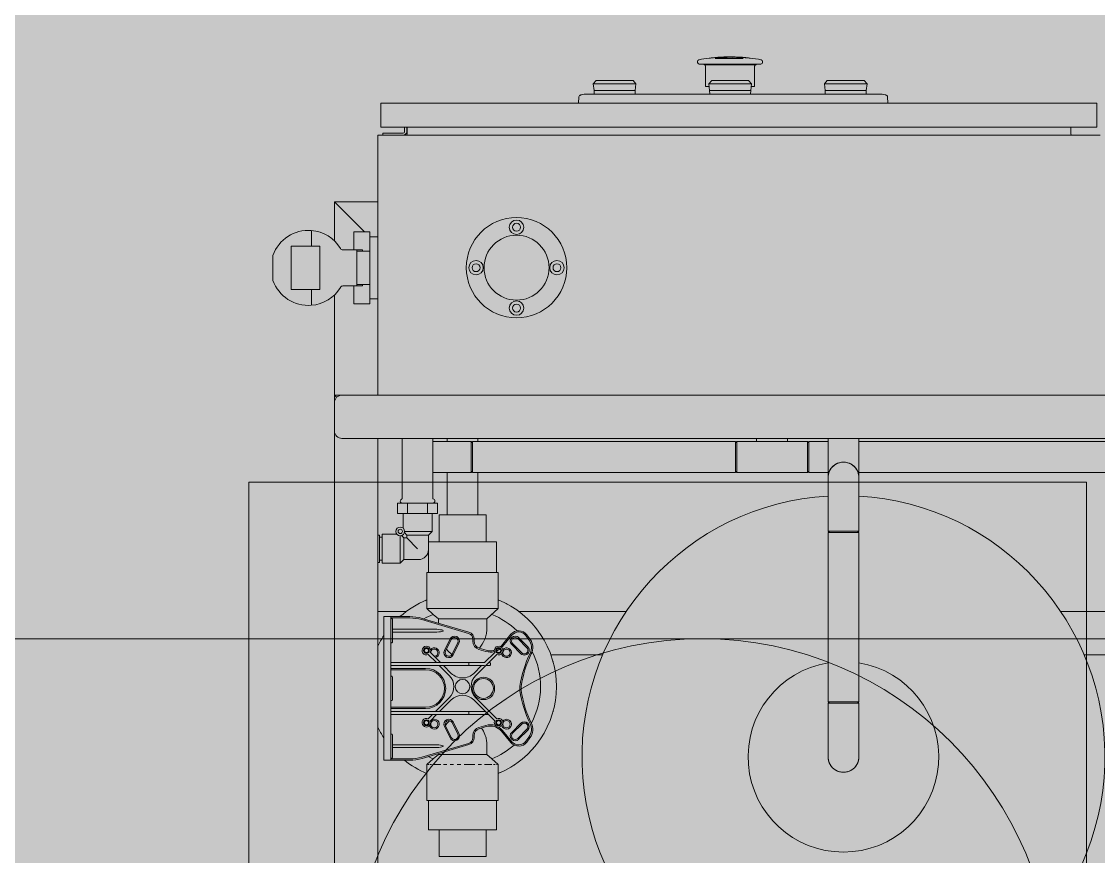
# Model space of a CAD drawing. Header units: centimetres. Extents: x 405564 to 502064, y 46284 to 60634.
# Drawn here: x 484761.8 to 484836.3, y 56664.2 to 56722 of the extents above; entities that cross this region are included whole.
import ezdxf

# ---------------------------------------------------------------- set-up
doc = ezdxf.new("R2010")
doc.units = ezdxf.units.CM
doc.layers.get('0').update_dxf_attribs({"color": 8, "lineweight": 9})
doc.layers.add('0-KRCN-MİMARİ-220526', color=8, linetype='Continuous', lineweight=9)
doc.layers.add('Visible (ISO)', color=8, linetype='Continuous', lineweight=18)
doc.layers.add('AS_NOT_MIMARI', color=8, linetype='Continuous')

# ---------------------------------------------------------------- blocks, each defined once
blk = doc.blocks.new('A$Cdfb98813')
h = blk.add_hatch()
h.set_pattern_fill('ANGLE', color=256, scale=0.3)
h.set_pattern_definition([(0, (182.2423, -979.0145), (0, 2.0955), [1.524, -0.5715]), (90, (182.2423, -979.0145), (-2.0955, 1e-16), [1.524, -0.5715])])
h.paths.add_polyline_path([(1918.018, 199.001), (1545.018, 199.001), (1545.018, 300), (1515.018, 300), (1515.018, 199.001), (238.979, 199.001), (238.979, -429.5), (238.979, -658.015), (1918.018, -658.015)])
h.paths.add_polyline_path([(268.979, -429.5), (268.979, 169.001), (1888.018, 169.001), (1888.018, -628.015), (268.979, -628.015), (268.979, -453.5)], flags=16)
h.paths.add_polyline_path([(1888.018, -429.5), (268.979, -429.5), (268.979, -459.5), (1888.018, -459.5)], flags=0)
h = blk.add_hatch()
h.set_pattern_fill('ANGLE', color=256)
h.set_pattern_definition([(0, (-483849.746, -58273.935), (0, 6.985), [5.08, -1.905]), (90, (-483849.746, -58273.935), (-6.985, 4e-16), [5.08, -1.905])])
h.paths.add_polyline_path([(425.139, -15.05), (800.139, -15.05), (800.139, -100), (900, -100), (900.139, -15.05), (1700, -15.05), (1700, -100), (1800, -100), (1800.139, -15.05), (2235.139, -15.05), (2235.139, -206), (425.139, -206.05)])
at = {"layer": 'Visible (ISO)'}
for p, q in [((959.607, -113.116), (959.607, -113.11)), ((959.607, -113.116), (959.607, -113.11)), ((959.71, -113.097), (959.71, -113.104)), ((959.71, -113.097), (959.71, -113.097)), ((960.111, -113.064), (960.111, -113.058)), ((960.111, -113.064), (960.111, -113.058)), ((960.111, -113.058), (960.111, -113.058)), ((960.214, -113.05), (960.214, -113.056)), ((960.238, -113.099), (960.238, -113.099)), ((960.48, -113.035), (960.48, -113.035)), ((960.847, -113.023), (960.847, -113.023)), ((961.113, -113.026), (961.113, -113.019)), ((961.113, -113.026), (961.113, -113.019)), ((961.216, -113.02), (961.216, -113.027)), ((961.62, -113.039), (961.62, -113.033)), ((961.62, -113.039), (961.62, -113.033)), ((961.723, -113.038), (961.723, -113.045)), ((961.85, -113.099), (961.85, -113.099)), ((961.855, -113.048), (961.855, -113.048)), ((962.345, -113.09), (962.345, -113.094)), ((962.448, -113.102), (962.448, -113.109)), ((958.808, -113.337), (958.808, -113.399)), ((958.928, -113.519), (963.188, -113.519)), ((959.263, -113.519), (959.263, -113.569)), ((962.863, -113.569), (959.263, -113.569)), ((959.363, -113.669), (959.363, -115.069)), ((962.763, -113.669), (962.763, -115.069)), ((962.863, -113.519), (962.863, -113.569)), ((963.308, -113.337), (963.308, -113.399)), ((951.789, -114.654), (951.595, -114.884)), ((951.789, -114.654), (954.349, -114.654)), ((954.349, -114.654), (954.543, -114.884)), ((959.789, -114.654), (959.595, -114.884)), ((959.789, -114.654), (962.349, -114.654)), ((962.349, -114.654), (962.543, -114.884)), ((967.789, -114.654), (967.595, -114.884)), ((967.789, -114.654), (970.349, -114.654)), ((970.349, -114.654), (970.543, -114.884)), ((951.595, -114.884), (954.543, -114.884)), ((951.646, -115.35), (951.595, -114.884)), ((951.646, -115.35), (954.492, -115.35)), ((951.651, -115.61), (951.646, -115.35)), ((954.487, -115.61), (954.492, -115.35)), ((954.492, -115.35), (954.543, -114.884)), ((959.615, -115.069), (959.363, -115.069)), ((962.543, -114.884), (959.595, -114.884)), ((959.646, -115.35), (959.595, -114.884)), ((962.492, -115.35), (959.646, -115.35)), ((959.651, -115.61), (959.646, -115.35)), ((962.487, -115.61), (962.492, -115.35)), ((962.492, -115.35), (962.543, -114.884)), ((962.763, -115.069), (962.523, -115.069)), ((967.595, -114.884), (970.543, -114.884)), ((967.646, -115.35), (967.595, -114.884)), ((967.646, -115.35), (970.492, -115.35)), ((967.651, -115.61), (967.646, -115.35)), ((970.487, -115.61), (970.492, -115.35)), ((970.492, -115.35), (970.543, -114.884)), ((936.895, -116.23), (937.495, -116.23)), ((936.895, -117.88), (936.895, -116.23)), ((985.855, -116.23), (937.495, -116.23)), ((950.598, -115.78), (950.58, -116.23)), ((971.6, -115.61), (950.96, -115.61)), ((971.962, -115.78), (971.98, -116.23)), ((985.855, -116.23), (986.455, -116.23)), ((986.455, -117.88), (986.455, -116.23)), ((936.675, -118.45), (936.675, -136.45)), ((936.675, -118.45), (986.675, -118.45)), ((937.495, -117.88), (936.895, -117.88)), ((937.025, -118.3), (938.425, -118.3)), ((937.025, -118.45), (937.025, -118.3)), ((937.495, -117.88), (985.855, -117.88)), ((938.525, -118.2), (938.525, -117.88)), ((938.675, -117.88), (938.675, -118.2)), ((938.705, -118.35), (938.705, -117.88)), ((984.645, -117.88), (984.645, -118.35)), ((986.455, -117.88), (985.855, -117.88)), ((933.675, -123.05), (933.675, -125.767)), ((934.195, -123.57), (933.675, -123.05)), ((936.675, -123.05), (933.675, -123.05)), ((933.675, -123.05), (934.195, -123.57)), ((934.195, -123.57), (935.763, -125.138)), ((935.763, -125.138), (934.195, -123.57)), ((932.074, -126.138), (932.074, -125.046)), ((935.02, -125.588), (935.02, -125.138)), ((936.12, -125.138), (935.02, -125.138)), ((936.12, -125.138), (936.12, -125.588)), ((935.02, -125.588), (935.02, -126.388)), ((936.12, -125.488), (936.675, -125.488)), ((936.12, -125.588), (936.12, -126.488)), ((930.67, -129.138), (930.67, -126.138)), ((930.67, -126.138), (932.074, -126.138)), ((932.074, -126.138), (932.67, -126.138)), ((932.67, -126.138), (932.67, -129.138)), ((935.22, -126.388), (934.265, -126.388)), ((935.22, -126.388), (935.62, -126.388)), ((935.22, -126.488), (935.22, -126.388)), ((935.22, -128.788), (935.22, -126.488)), ((935.22, -126.488), (936.12, -126.488)), ((935.62, -126.388), (935.62, -126.488)), ((936.12, -126.488), (936.12, -128.788)), ((929.42, -126.768), (929.42, -128.509)), ((934.265, -128.888), (935.22, -128.888)), ((935.02, -128.888), (935.02, -129.688)), ((935.22, -128.788), (936.12, -128.788)), ((935.22, -128.888), (935.22, -128.788)), ((935.62, -128.888), (935.22, -128.888)), ((935.62, -128.788), (935.62, -128.888)), ((936.12, -128.788), (936.12, -129.688)), ((932.074, -129.138), (930.67, -129.138)), ((932.67, -129.138), (932.074, -129.138)), ((932.074, -130.23), (932.074, -129.138)), ((933.675, -129.51), (933.675, -136.45)), ((935.02, -130.138), (935.02, -129.688)), ((936.12, -129.688), (936.12, -130.138)), ((936.12, -130.138), (935.02, -130.138)), ((936.12, -129.788), (936.675, -129.788)), ((933.675, -136.45), (934.195, -136.45)), ((933.675, -136.45), (933.827, -136.602)), ((933.827, -136.602), (933.675, -136.45)), ((933.675, -136.97), (933.675, -136.45)), ((933.675, -138.93), (933.675, -136.97)), ((933.675, -138.93), (933.675, -136.97)), ((988.175, -136.45), (934.195, -136.45)), ((933.675, -206.05), (933.675, -138.93)), ((988.175, -139.45), (934.195, -139.45)), ((936.675, -203.05), (936.675, -139.45)), ((938.357, -143.645), (938.357, -139.45)), ((940.49, -143.643), (940.49, -139.45)), ((943.141, -139.67), (940.49, -139.67)), ((941.474, -139.45), (941.474, -139.67)), ((943.234, -141.804), (943.234, -139.67)), ((961.43, -139.67), (943.234, -139.67)), ((943.608, -139.45), (943.608, -139.67)), ((961.43, -139.763), (961.522, -139.67)), ((961.43, -141.804), (961.43, -139.67)), ((961.522, -139.67), (961.522, -141.804)), ((961.522, -139.67), (966.418, -139.67)), ((962.903, -139.45), (962.903, -139.67)), ((965.037, -139.67), (965.037, -139.45)), ((966.418, -141.804), (966.418, -139.67)), ((966.51, -139.763), (966.418, -139.67)), ((966.51, -141.804), (966.51, -139.67)), ((967.845, -139.67), (966.51, -139.67)), ((967.845, -139.45), (967.845, -142.159)), ((969.978, -142.161), (969.978, -139.45)), ((993.955, -139.67), (969.978, -139.67)), ((940.49, -141.804), (943.141, -141.804)), ((941.474, -141.804), (941.474, -144.75)), ((961.43, -141.804), (943.234, -141.804)), ((943.608, -141.804), (943.608, -144.75)), ((961.43, -141.712), (961.522, -141.804)), ((961.522, -141.804), (966.418, -141.804)), ((966.51, -141.712), (966.418, -141.804)), ((967.845, -141.804), (966.51, -141.804)), ((967.845, -142.163), (967.845, -145.879)), ((967.906, -141.804), (967.906, -141.804)), ((993.955, -141.804), (969.978, -141.804)), ((969.978, -145.879), (969.978, -142.163)), ((985.746, -142.485), (927.746, -142.485)), ((927.746, -142.485), (927.746, -209.485)), ((985.746, -142.485), (985.746, -209.485)), ((938.047, -143.943), (938.74, -143.943)), ((938.047, -143.943), (938.047, -144.643)), ((938.74, -143.943), (940.125, -143.943)), ((938.74, -143.943), (938.74, -144.643)), ((940.125, -143.943), (940.818, -143.943)), ((940.125, -143.943), (940.125, -144.643)), ((940.818, -143.943), (940.818, -144.643)), ((938.047, -144.643), (938.74, -144.643)), ((938.433, -144.643), (938.433, -145.669)), ((938.74, -144.643), (940.125, -144.643)), ((940.125, -144.643), (940.818, -144.643)), ((940.433, -144.643), (940.433, -145.893)), ((944.167, -144.75), (940.916, -144.75)), ((940.916, -144.75), (940.916, -146.604)), ((944.167, -144.75), (944.167, -146.604)), ((936.983, -146.093), (936.983, -148.093)), ((936.983, -146.093), (938.009, -146.093)), ((938.683, -146.143), (938.518, -145.978)), ((940.433, -145.893), (938.531, -145.893)), ((940.183, -146.143), (940.433, -145.893)), ((969.978, -145.972), (967.845, -145.972)), ((967.845, -145.972), (967.845, -157.698)), ((969.978, -145.972), (969.978, -157.698)), ((936.675, -146.143), (936.783, -146.143)), ((936.783, -146.143), (936.783, -148.043)), ((936.783, -146.293), (936.983, -146.293)), ((938.233, -146.191), (938.233, -148.093)), ((938.483, -146.343), (938.318, -146.178)), ((938.483, -147.843), (938.483, -146.343)), ((938.483, -146.343), (938.683, -146.343)), ((938.683, -146.143), (940.183, -146.143)), ((938.683, -146.343), (938.683, -146.143)), ((939.433, -147.093), (938.683, -146.343)), ((940.183, -146.143), (940.183, -147.143)), ((944.891, -146.604), (940.192, -146.604)), ((940.192, -146.604), (940.192, -148.744)), ((944.891, -146.604), (944.891, -148.744)), ((936.675, -148.043), (936.783, -148.043)), ((936.783, -147.893), (936.983, -147.893)), ((936.983, -148.093), (938.233, -148.093)), ((938.483, -147.843), (938.233, -148.093)), ((939.483, -147.843), (938.483, -147.843)), ((945.016, -148.744), (940.066, -148.744)), ((940.066, -151.244), (940.066, -148.744)), ((945.016, -151.244), (945.016, -148.744)), ((939.993, -150.661), (939.927, -150.693)), ((939.993, -150.661), (939.994, -150.664)), ((940.516, -151.638), (940.066, -151.244)), ((945.016, -151.244), (944.216, -151.944)), ((945.63, -150.922), (945.564, -150.89)), ((945.63, -150.922), (945.629, -150.924)), ((936.675, -151.45), (938.633, -151.45)), ((937.088, -151.796), (937.588, -151.796)), ((937.088, -151.796), (937.088, -152.064)), ((937.088, -152.064), (937.088, -152.563)), ((937.588, -151.796), (937.588, -152.064)), ((937.588, -151.796), (938.888, -151.796)), ((938.888, -151.886), (937.588, -151.886)), ((937.638, -151.932), (937.588, -151.932)), ((937.588, -152.064), (937.588, -152.563)), ((937.688, -151.982), (937.688, -152.125)), ((942.963, -152.966), (939.714, -152.005)), ((939.739, -151.919), (942.988, -152.88)), ((940.516, -151.638), (940.866, -151.944)), ((940.866, -152.252), (940.866, -151.944)), ((944.216, -151.944), (940.866, -151.944)), ((944.216, -152.72), (944.216, -151.944)), ((946.449, -151.45), (953.863, -151.45)), ((983.96, -151.45), (996.813, -151.45)), ((937.088, -152.563), (937.088, -160.978)), ((937.588, -152.563), (937.588, -160.978)), ((937.688, -153.416), (937.688, -152.125)), ((937.688, -152.671), (940.597, -152.671)), ((947.807, -152.829), (947.761, -152.771)), ((947.807, -152.829), (947.805, -152.83)), ((879.664, -153.333), (1362.34, -153.335)), ((940.597, -152.871), (937.688, -152.871)), ((937.688, -153.416), (937.688, -153.56)), ((941.283, -154.145), (941.682, -153.338)), ((941.762, -153.378), (941.364, -154.185)), ((943.256, -153.504), (943.256, -153.359)), ((943.346, -153.359), (943.346, -153.504)), ((945.234, -153.809), (945.894, -153.021)), ((945.963, -153.079), (945.303, -153.867)), ((947, -153.948), (946.363, -153.312)), ((946.427, -153.248), (947.063, -153.884)), ((947.135, -153.396), (946.921, -153.107)), ((946.993, -153.054), (947.207, -153.343)), ((937.638, -153.61), (937.588, -153.61)), ((940.041, -154.29), (940.041, -154.344)), ((941.017, -154.979), (940.312, -154.273)), ((941.813, -154.406), (942.211, -153.599)), ((942.291, -153.639), (941.893, -154.446)), ((944.158, -154.212), (943.679, -154.07)), ((943.704, -153.984), (944.184, -154.125)), ((944.77, -154.273), (944.065, -154.979)), ((945.041, -154.29), (945.041, -154.344)), ((946.583, -154.365), (945.946, -153.729)), ((946.01, -153.665), (946.646, -154.302)), ((937.588, -154.979), (942.957, -154.979)), ((940.17, -154.415), (940.734, -154.979)), ((942.957, -154.979), (944.065, -154.979)), ((942.981, -155.129), (942.981, -155.029)), ((943.46, -155.866), (944.912, -154.415)), ((944.348, -154.979), (944.404, -154.979)), ((944.481, -155.129), (944.481, -155.029)), ((948.66, -154.45), (952.244, -154.45)), ((948.812, -154.922), (948.789, -154.853)), ((948.812, -154.922), (948.809, -154.923)), ((985.579, -154.45), (993.522, -154.45)), ((942.957, -155.179), (937.588, -155.179)), ((937.588, -155.381), (939.988, -155.381)), ((939.988, -155.471), (937.588, -155.471)), ((940.934, -155.179), (941.622, -155.866)), ((941.763, -155.725), (941.217, -155.179)), ((944.06, -155.179), (942.957, -155.179)), ((943.865, -155.179), (943.319, -155.725)), ((944.404, -155.179), (944.148, -155.179)), ((948.941, -155.491), (948.925, -155.42)), ((948.941, -155.491), (948.938, -155.492)), ((937.638, -155.932), (937.588, -155.932)), ((937.688, -155.982), (937.688, -156.125)), ((937.688, -157.416), (937.688, -156.125)), ((937.638, -157.61), (937.588, -157.61)), ((937.688, -157.416), (937.688, -157.56)), ((941.622, -157.422), (940.665, -158.379)), ((940.948, -158.379), (941.763, -157.563)), ((943.319, -157.563), (944.77, -159.015)), ((944.912, -158.873), (943.46, -157.422)), ((969.978, -157.698), (967.845, -157.698)), ((967.845, -157.79), (967.845, -161.507)), ((969.978, -161.507), (969.978, -157.79)), ((937.588, -158.071), (939.988, -158.071)), ((939.988, -158.161), (937.588, -158.161)), ((937.588, -158.379), (942.957, -158.379)), ((942.957, -158.579), (937.588, -158.579)), ((940.465, -158.579), (940.17, -158.873)), ((940.312, -159.015), (940.748, -158.579)), ((942.957, -158.379), (944.134, -158.379)), ((944.334, -158.579), (942.957, -158.579)), ((942.981, -158.529), (942.981, -158.429)), ((944.481, -158.442), (944.481, -158.429)), ((948.808, -158.382), (948.805, -158.382)), ((948.808, -158.382), (948.824, -158.311)), ((940.041, -159.29), (940.041, -159.344)), ((941.682, -160.203), (941.283, -159.396)), ((941.364, -159.356), (941.762, -160.164)), ((942.211, -159.942), (941.813, -159.135)), ((941.893, -159.095), (942.291, -159.903)), ((943.679, -159.472), (944.158, -159.33)), ((944.184, -159.416), (943.704, -159.558)), ((945.041, -159.29), (945.041, -159.344)), ((945.946, -159.813), (946.583, -159.176)), ((946.646, -159.24), (946.01, -159.876)), ((937.638, -159.932), (937.588, -159.932)), ((937.688, -159.982), (937.688, -160.125)), ((937.688, -161.416), (937.688, -160.125)), ((943.256, -160.182), (943.256, -160.037)), ((943.346, -160.037), (943.346, -160.182)), ((945.894, -160.521), (945.234, -159.733)), ((945.303, -159.675), (945.963, -160.463)), ((946.363, -160.23), (947, -159.593)), ((947.063, -159.657), (946.427, -160.293)), ((946.921, -160.434), (947.135, -160.145)), ((947.207, -160.199), (946.993, -160.488)), ((937.088, -161.477), (937.088, -160.978)), ((937.588, -161.477), (937.588, -160.978)), ((937.688, -160.671), (940.597, -160.671)), ((940.597, -160.871), (937.688, -160.871)), ((939.714, -161.536), (942.963, -160.575)), ((942.988, -160.662), (939.739, -161.623)), ((944.216, -160.568), (944.216, -161.344)), ((947.433, -160.929), (947.431, -160.927)), ((947.433, -160.929), (947.479, -160.872)), ((937.088, -161.746), (937.088, -161.477)), ((937.088, -161.746), (937.588, -161.746)), ((937.588, -161.746), (937.588, -161.477)), ((937.638, -161.61), (937.588, -161.61)), ((937.588, -161.656), (938.888, -161.656)), ((938.888, -161.746), (937.588, -161.746)), ((937.688, -161.416), (937.688, -161.56)), ((938.511, -161.746), (938.539, -161.766)), ((940.516, -161.65), (940.066, -162.044)), ((940.866, -161.344), (940.516, -161.65)), ((940.866, -161.289), (940.866, -161.344)), ((944.566, -161.65), (944.216, -161.344)), ((945.016, -162.044), (944.566, -161.65)), ((939.452, -162.367), (939.454, -162.364)), ((939.452, -162.367), (939.518, -162.398)), ((940.066, -162.044), (940.066, -164.544)), ((940.066, -162.044), (940.091, -162.044)), ((940.134, -162.044), (940.2, -162.044)), ((940.134, -162.044), (940.2, -162.044)), ((940.282, -162.044), (940.394, -162.044)), ((940.523, -162.044), (940.686, -162.044)), ((940.523, -162.044), (941.031, -162.044)), ((940.848, -162.044), (941.031, -162.044)), ((941.227, -162.044), (941.463, -162.044)), ((941.682, -162.044), (941.918, -162.044)), ((941.682, -162.044), (941.918, -162.044)), ((942.17, -162.044), (942.42, -162.044)), ((942.662, -162.044), (942.913, -162.044)), ((942.662, -162.044), (943.4, -162.044)), ((943.164, -162.044), (943.4, -162.044)), ((943.62, -162.044), (943.855, -162.044)), ((944.051, -162.044), (944.234, -162.044)), ((944.051, -162.044), (944.56, -162.044)), ((944.396, -162.044), (944.56, -162.044)), ((944.688, -162.044), (944.8, -162.044)), ((944.882, -162.044), (944.949, -162.044)), ((944.882, -162.044), (944.949, -162.044)), ((944.992, -162.044), (945.016, -162.044)), ((945.016, -162.044), (945.016, -164.544)), ((946.117, -162.076), (946.115, -162.074)), ((946.117, -162.076), (946.176, -162.033)), ((945.089, -162.627), (945.088, -162.624)), ((945.089, -162.627), (945.155, -162.595)), ((940.066, -164.544), (945.016, -164.544)), ((940.192, -166.558), (940.192, -164.544)), ((944.891, -166.558), (944.891, -164.544)), ((940.192, -166.558), (944.891, -166.558)), ((940.916, -168.413), (940.916, -166.558)), ((944.167, -168.413), (944.167, -166.558)), ((940.916, -168.413), (944.167, -168.413))]:
    blk.add_line(p, q, dxfattribs=at)
for centre, radius in [((946.279, -127.622), 3.475), ((946.279, -124.822), 0.5), ((946.279, -124.822), 0.275), ((946.279, -127.622), 2.25), ((943.479, -127.622), 0.5), ((943.479, -127.622), 0.275), ((949.079, -127.622), 0.5), ((949.079, -127.622), 0.275), ((946.279, -130.422), 0.5), ((946.279, -130.422), 0.275), ((938.231, -145.891), 0.3), ((938.231, -145.891), 0.15), ((959.138, -177.631), 24.297), ((940.041, -154.144), 0.2), ((945.041, -154.144), 0.2), ((945.588, -154.296), 0.25), ((942.541, -156.644), 0.5), ((943.988, -156.771), 0.777), ((943.988, -156.771), 0.687), ((940.041, -159.144), 0.2), ((940.588, -159.246), 0.25), ((945.041, -159.144), 0.2), ((945.588, -159.246), 0.25)]:
    blk.add_circle(centre, radius, dxfattribs=at)
for centre, radius, start, end in [((958.928, -113.337), 0.12, 100.61872, 180), ((961.058, -124.698), 11.679, 97.14034, 100.61872), ((961.058, -124.698), 11.679, 94.1464, 97.13997), ((961.058, -124.698), 11.672, 96.63519, 97.14454), ((961.058, -124.698), 11.673, 97.14372, 97.14409), ((961.058, -124.698), 11.679, 94.65338, 96.63145), ((961.058, -124.698), 11.679, 94.65327, 96.6313), ((961.058, -124.698), 11.672, 94.14883, 94.656), ((961.058, -124.698), 11.679, 94.65301, 94.65338), ((961.058, -124.698), 11.679, 93.04883, 94.1464), ((961.058, -124.698), 11.679, 91.49072, 92.76201), ((961.058, -124.698), 11.679, 89.73163, 91.4631), ((961.058, -124.698), 11.679, 89.22623, 89.73126), ((961.058, -124.698), 11.672, 89.22578, 89.73147), ((961.058, -124.698), 11.679, 87.24617, 89.22623), ((961.058, -124.698), 11.679, 86.74009, 87.2458), ((961.058, -124.698), 11.672, 86.73818, 87.24455), ((961.058, -124.698), 11.679, 85.74066, 86.74009), ((961.058, -124.698), 11.679, 83.16666, 85.73124), ((961.058, -124.698), 11.679, 83.675, 84.6643), ((961.058, -124.698), 11.675, 83.67278, 84.65268), ((961.058, -124.698), 11.672, 83.16265, 84.60991), ((961.058, -124.698), 11.679, 79.38128, 83.16666), ((963.188, -113.337), 0.12, 0, 79.38128), ((958.928, -113.399), 0.12, 180, 270), ((959.263, -113.669), 0.1, 0, 90), ((962.863, -113.669), 0.1, 90, 180), ((963.188, -113.399), 0.12, 270, 0), ((950.698, -115.784), 0.1, 121.61277, 177.70939), ((971.863, -115.784), 0.1, 2.29061, 58.38723), ((938.425, -118.2), 0.1, 270, 0), ((938.425, -118.2), 0.25, 270.05499, 0), ((938.605, -118.35), 0.1, 270, 0), ((984.745, -118.35), 0.1, 180, 270), ((931.87, -127.638), 2.6, 85.5023, 160.44279), ((931.87, -127.638), 2.6, 31.18862, 85.5023), ((934.265, -126.188), 0.2, 211.18862, 270), ((931.87, -127.638), 2.6, 199.55721, 274.4977), ((934.265, -129.088), 0.2, 90, 148.81138), ((931.87, -127.638), 2.6, 274.4977, 328.81138), ((934.195, -136.97), 0.52, 90, 180), ((934.195, -136.97), 0.52, 90, 180), ((934.195, -138.93), 0.52, 180, 270), ((934.195, -138.93), 0.52, 180, 270), ((968.911, -142.162), 1.067, 0.00568, 180.06004), ((938.383, -143.793), 0.15, 99.99476, 270), ((940.483, -143.793), 0.15, 270, 87.00976), ((968.911, -161.508), 18.1, 93.37893, 86.62107), ((939.483, -147.143), 0.7, 270, 0), ((942.541, -156.644), 6.5, 112.38134, 131.76066), ((942.541, -156.644), 6.5, 292.38134, 67.61866), ((938.888, -154.796), 3, 73.52345, 90), ((938.888, -154.796), 2.91, 73.52345, 90), ((942.541, -156.644), 5.4, 112.02149, 119.73723), ((942.541, -156.644), 5.4, 45.68698, 67.97851), ((946.431, -153.47), 0.7, 36.52569, 140.04365), ((942.541, -156.644), 6.5, 147.02358, 154.4898), ((941.987, -153.488), 0.34, 333.74134, 153.74134), ((941.987, -153.488), 0.25, 333.74134, 153.74134), ((942.846, -153.359), 0.41, 0, 73.52345), ((942.846, -153.359), 0.5, 0, 73.52345), ((943.846, -153.504), 0.59, 180, 253.52345), ((943.846, -153.504), 0.5, 180, 253.52345), ((946.187, -153.488), 0.34, 45, 225), ((946.187, -153.488), 0.25, 45, 225), ((946.431, -153.47), 0.61, 36.52569, 140.04365), ((946.404, -153.938), 0.91, 333.54272, 36.52569), ((946.404, -153.938), 1, 333.54272, 36.52569), ((940.041, -154.144), 0.3, 334.47122, 295.52878), ((940.588, -154.296), 0.34, 283.06619, 138.85212), ((940.588, -154.296), 0.25, 268.99856, 181.00144), ((941.588, -154.296), 0.34, 153.74134, 333.74134), ((941.588, -154.296), 0.25, 153.74134, 333.74134), ((944.468, -153.167), 1.09, 253.52345, 285.05901), ((944.468, -153.167), 1, 253.52345, 285.90926), ((945.041, -154.144), 0.3, 244.47122, 205.52878), ((944.468, -153.167), 1.09, 293.22368, 307.58588), ((944.468, -153.167), 1, 297.24507, 303.56449), ((944.468, -153.167), 1, 314.9003, 320.04365), ((944.468, -153.167), 1.09, 315.75056, 320.04365), ((945.588, -154.296), 0.34, 190.20923, 138.85212), ((946.823, -154.125), 0.34, 225, 45), ((946.823, -154.125), 0.25, 225, 45), ((942.541, -156.644), 5.4, 332.00011, 26.72712), ((953.794, -157.616), 7.345, 153.54272, 172.23575), ((953.794, -157.616), 7.255, 153.54272, 172.23575), ((968.911, -161.508), 6.6, 99.30189, 80.69811), ((939.988, -156.771), 1.39, 270, 90), ((939.988, -156.771), 1.3, 270, 90), ((942.541, -154.947), 1.1, 225, 315), ((940.844, -156.644), 1.1, 315, 45), ((944.238, -156.644), 1.1, 135, 225), ((942.541, -158.341), 1.1, 45, 135), ((947.596, -156.771), 1.09, 172.23575, 187.76425), ((953.794, -155.926), 7.345, 187.76425, 206.45728), ((947.596, -156.771), 1, 172.23575, 187.76425), ((953.794, -155.926), 7.255, 187.76425, 206.45728), ((942.541, -156.644), 6.5, 205.5102, 212.97642), ((940.041, -159.144), 0.3, 64.47122, 25.52878), ((940.588, -159.246), 0.34, 197.08607, 141.86083), ((941.588, -159.246), 0.34, 26.25866, 206.25866), ((941.588, -159.246), 0.25, 26.25866, 206.25866), ((943.846, -160.037), 0.59, 106.47655, 180), ((944.468, -160.375), 1.09, 71.37087, 106.47655), ((944.468, -160.375), 1, 39.95635, 106.47655), ((945.041, -159.144), 0.3, 154.47122, 115.52878), ((944.468, -160.375), 1.09, 39.95635, 58.64593), ((945.588, -159.246), 0.34, 197.08607, 141.86083), ((946.823, -159.417), 0.34, 315, 135), ((946.823, -159.417), 0.25, 315, 135), ((946.404, -159.604), 0.91, 323.47431, 26.45728), ((946.404, -159.604), 1, 323.47431, 26.45728), ((941.987, -160.053), 0.34, 206.25866, 26.25866), ((941.987, -160.053), 0.25, 206.25866, 26.25866), ((942.846, -160.182), 0.41, 286.47655, 0), ((942.846, -160.182), 0.5, 286.47655, 0), ((943.846, -160.037), 0.5, 106.47655, 180), ((946.187, -160.053), 0.34, 135, 315), ((946.187, -160.053), 0.25, 135, 315), ((942.541, -156.644), 5.4, 292.02149, 311.40344), ((946.431, -160.071), 0.7, 219.95635, 323.47431), ((946.431, -160.071), 0.61, 219.95635, 323.47431), ((942.541, -156.644), 6.5, 231.70897, 247.61866), ((938.888, -158.746), 2.91, 270, 286.47655), ((938.888, -158.746), 3, 270, 286.47655), ((942.541, -156.644), 5.4, 243.946, 247.97851), ((968.911, -161.508), 1.067, 180.00568, 0.06004)]:
    blk.add_arc(centre, radius, start, end, dxfattribs=at)
for centre, major_axis, ratio, start_param, end_param in [((961.159, -124.698), (0, 11.642), 0.994156, 0.075168, 0.09748), ((961.159, -124.698), (0, 11.641), 0.994156, 0.075347, 0.097466), ((959.893, -124.698), (0, 11.619), 0.160894, 6.185814, 6.20812), ((961.064, -124.698), (0, 11.679), 0.605665, 0.13383, 0.140404), ((961.069, -124.698), (0, 11.679), 0.609255, 0.109706, 0.117102), ((961.07, -124.698), (0, 11.679), 0.609255, 0.117101, 0.117213), ((961.068, -124.698), (0, 11.678), 0.997064, 0.050572, 0.059047), ((961.068, -124.698), (0, 11.678), 0.997064, 0.050567, 0.059055), ((961.053, -124.698), (0, 11.679), 0.583425, 6.149305, 6.165866), ((961.054, -124.698), (0, 11.679), 0.583425, 6.149275, 6.165988), ((950.939, -116.078), (-0.523, -0.086), 0.879887, 4.526882, 4.897896), ((971.622, -116.078), (-0.523, 0.086), 0.879887, 4.526882, 4.897896), ((937.638, -151.982), (0, 0.0501), 0.99766, 4.712389, 6.283185), ((940.597, -152.771), (0.592, 0), 0.168964, 4.712389, 7.853982), ((937.638, -153.56), (0, 0.0501), 0.99766, 3.141593, 4.712389), ((942.957, -155.029), (0, -0.05), 0.463936, 1.570796, 3.141593), ((944.404, -155.029), (0.0763, 0), 0.654931, 0, 1.570796), ((942.957, -155.129), (0, -0.05), 0.463936, 0, 1.570796), ((944.404, -155.129), (-0.0763, 0), 0.654931, 1.570796, 3.141593), ((937.638, -155.982), (0, 0.0501), 0.99766, 4.712389, 6.283185), ((937.638, -157.56), (0, 0.0501), 0.99766, 3.141593, 4.712389), ((942.957, -158.429), (0, -0.05), 0.463936, 1.570796, 3.141593), ((942.957, -158.529), (0, -0.05), 0.463936, 0, 1.570796), ((944.404, -158.429), (0.0763, 0), 0.654931, 0, 1.387583), ((937.638, -159.982), (0, 0.0501), 0.99766, 4.712389, 6.283185), ((940.597, -160.771), (0.592, 0), 0.168964, 4.712389, 7.853982), ((937.638, -161.56), (0, 0.0501), 0.99766, 3.141593, 4.712389)]:
    blk.add_ellipse(centre, major_axis=major_axis, ratio=ratio, start_param=start_param, end_param=end_param, dxfattribs=at)
for points, knots in [([(961.059, -113.124), (960.975, -113.124), (960.891, -113.124), (960.807, -113.124), (960.766, -113.124), (960.725, -113.124), (960.684, -113.124), (960.643, -113.124), (960.602, -113.124), (960.562, -113.124), (960.523, -113.124), (960.483, -113.124), (960.445, -113.124), (960.406, -113.124), (960.369, -113.124), (960.332, -113.124), (960.258, -113.124), (960.188, -113.124), (960.12, -113.123)], [0, 0, 0, 0, 0.00252504, 0.00252504, 0.00252504, 0.00378757, 0.00378757, 0.00378757, 0.00505009, 0.00505009, 0.00505009, 0.00631261, 0.00631261, 0.00631261, 0.00757513, 0.00757513, 0.00757513, 0.01010018, 0.01010018, 0.01010018, 0.01010018]), ([(961.059, -113.1), (960.985, -113.1), (960.912, -113.1), (960.839, -113.1), (960.766, -113.1), (960.694, -113.099), (960.625, -113.099), (960.59, -113.099), (960.555, -113.099), (960.522, -113.099), (960.488, -113.099), (960.455, -113.099), (960.423, -113.099), (960.358, -113.099), (960.297, -113.099), (960.238, -113.099)], [0, 0, 0, 0, 0.002209407, 0.002209407, 0.002209407, 0.004418815, 0.004418815, 0.004418815, 0.005523518, 0.005523518, 0.005523518, 0.006628222, 0.006628222, 0.006628222, 0.008837629, 0.008837629, 0.008837629, 0.008837629]), ([(960.238, -113.099), (960.297, -113.099), (960.359, -113.099), (960.424, -113.099), (960.489, -113.099), (960.557, -113.099), (960.627, -113.099), (960.662, -113.099), (960.697, -113.099), (960.733, -113.099), (960.768, -113.099), (960.804, -113.099), (960.84, -113.099), (960.912, -113.099), (960.985, -113.099), (961.059, -113.099)], [0, 0, 0, 0, 0.002209406, 0.002209406, 0.002209406, 0.004418811, 0.004418811, 0.004418811, 0.005523514, 0.005523514, 0.005523514, 0.006628217, 0.006628217, 0.006628217, 0.008837622, 0.008837622, 0.008837622, 0.008837622]), ([(960.419, -113.04), (960.407, -113.041), (960.398, -113.041), (960.385, -113.041), (960.382, -113.04), (960.381, -113.04)], [-0.1305081, -0.1305081, -0.1305081, -0.1305081, -0.0650635, -0.0650635, 0, 0, 0, 0]), ([(960.521, -113.038), (960.5, -113.038), (960.481, -113.039), (960.446, -113.04), (960.431, -113.04), (960.419, -113.04)], [-0.1331345, -0.1331345, -0.1331345, -0.1331345, -0.0665789, -0.0665789, 0, 0, 0, 0]), ([(960.533, -113.034), (960.525, -113.035), (960.518, -113.035), (960.505, -113.035), (960.5, -113.035), (960.487, -113.035), (960.482, -113.035), (960.48, -113.035)], [0, 0, 0, 0, 0.0313819, 0.0313819, 0.0635319, 0.0635319, 0.1267833, 0.1267833, 0.1267833, 0.1267833]), ([(960.48, -113.035), (960.482, -113.035), (960.487, -113.035), (960.5, -113.035), (960.505, -113.035), (960.518, -113.035), (960.525, -113.034), (960.533, -113.034)], [-0.1267834, -0.1267834, -0.1267834, -0.1267834, -0.063552, -0.063552, -0.0313916, -0.0313916, 0, 0, 0, 0]), ([(960.662, -113.026), (960.634, -113.027), (960.603, -113.028), (960.546, -113.03), (960.513, -113.032), (960.49, -113.033)], [-0.1463283, -0.1463283, -0.1463283, -0.1463283, -0.0746147, -0.0746147, 0, 0, 0, 0]), ([(960.673, -113.033), (960.647, -113.034), (960.621, -113.034), (960.57, -113.036), (960.544, -113.037), (960.521, -113.038)], [-0.1559156, -0.1559156, -0.1559156, -0.1559156, -0.0779909, -0.0779909, 0, 0, 0, 0]), ([(960.669, -113.03), (960.645, -113.031), (960.621, -113.032), (960.585, -113.033), (960.573, -113.033), (960.552, -113.034), (960.542, -113.034), (960.533, -113.034)], [0, 0, 0, 0, 0.0710973, 0.0710973, 0.1085225, 0.1085225, 0.142534, 0.142534, 0.142534, 0.142534]), ([(960.533, -113.034), (960.542, -113.034), (960.552, -113.034), (960.574, -113.033), (960.586, -113.033), (960.621, -113.032), (960.645, -113.031), (960.669, -113.03)], [-0.1425437, -0.1425437, -0.1425437, -0.1425437, -0.1084048, -0.1084048, -0.0708226, -0.0708226, 0, 0, 0, 0]), ([(960.817, -113.022), (960.81, -113.022), (960.799, -113.023), (960.775, -113.023), (960.758, -113.023), (960.717, -113.024), (960.688, -113.025), (960.662, -113.026)], [-0.1621706, -0.1621706, -0.1621706, -0.1621706, -0.1284249, -0.1284249, -0.0804769, -0.0804769, 0, 0, 0, 0]), ([(960.805, -113.025), (960.796, -113.026), (960.787, -113.026), (960.765, -113.027), (960.752, -113.027), (960.717, -113.028), (960.692, -113.029), (960.669, -113.03)], [0, 0, 0, 0, 0.0330134, 0.0330134, 0.0711201, 0.0711201, 0.1415645, 0.1415645, 0.1415645, 0.1415645]), ([(960.669, -113.03), (960.692, -113.029), (960.717, -113.028), (960.752, -113.027), (960.765, -113.027), (960.786, -113.026), (960.796, -113.026), (960.805, -113.025)], [-0.1415668, -0.1415668, -0.1415668, -0.1415668, -0.0711806, -0.0711806, -0.0330394, -0.0330394, 0, 0, 0, 0]), ([(960.815, -113.028), (960.793, -113.029), (960.769, -113.029), (960.745, -113.03), (960.721, -113.031), (960.697, -113.032), (960.673, -113.033)], [0, 0, 0, 0, 0.000729507, 0.000729507, 0.000729507, 0.001459014, 0.001459014, 0.001459014, 0.001459014]), ([(960.686, -113.025), (960.711, -113.024), (960.738, -113.023), (960.788, -113.022), (960.816, -113.022), (960.836, -113.021)], [-0.1324975, -0.1324975, -0.1324975, -0.1324975, -0.0679523, -0.0679523, 0, 0, 0, 0]), ([(960.836, -113.021), (960.816, -113.022), (960.789, -113.022), (960.76, -113.023), (960.757, -113.023), (960.755, -113.023)], [0, 0, 0, 0, 0.06795035, 0.06795035, 0.07482723, 0.07482723, 0.07482723, 0.07482723]), ([(960.847, -113.023), (960.847, -113.023), (960.846, -113.023), (960.843, -113.023), (960.84, -113.024), (960.828, -113.024), (960.817, -113.025), (960.805, -113.025)], [0, 0, 0, 0, 0.02441525, 0.02441525, 0.04840734, 0.04840734, 0.09672548, 0.09672548, 0.09672548, 0.09672548]), ([(960.805, -113.025), (960.817, -113.025), (960.828, -113.024), (960.84, -113.024), (960.843, -113.023), (960.846, -113.023), (960.847, -113.023), (960.847, -113.023)], [-0.09672674, -0.09672674, -0.09672674, -0.09672674, -0.04829986, -0.04829986, -0.0243622, -0.0243622, 0, 0, 0, 0]), ([(960.913, -113.024), (960.901, -113.025), (960.886, -113.025), (960.87, -113.026), (960.853, -113.027), (960.835, -113.027), (960.815, -113.028)], [0, 0, 0, 0, 0.000633244, 0.000633244, 0.000633244, 0.001266488, 0.001266488, 0.001266488, 0.001266488]), ([(960.847, -113.023), (960.847, -113.023), (960.847, -113.023), (960.844, -113.022), (960.842, -113.022), (960.837, -113.022), (960.834, -113.022), (960.826, -113.022), (960.822, -113.022), (960.817, -113.022)], [-0.07782795, -0.07782795, -0.07782795, -0.07782795, -0.0577322, -0.0577322, -0.03864401, -0.03864401, -0.01967511, -0.01967511, 0, 0, 0, 0]), ([(960.919, -113.02), (960.909, -113.02), (960.896, -113.02), (960.868, -113.021), (960.853, -113.021), (960.836, -113.021)], [0, 0, 0, 0, 0.0559385, 0.0559385, 0.1114677, 0.1114677, 0.1114677, 0.1114677]), ([(960.836, -113.021), (960.853, -113.021), (960.868, -113.021), (960.896, -113.02), (960.909, -113.02), (960.919, -113.02)], [-0.1114656, -0.1114656, -0.1114656, -0.1114656, -0.0557719, -0.0557719, 0, 0, 0, 0]), ([(960.946, -113.021), (960.946, -113.022), (960.943, -113.022), (960.932, -113.023), (960.923, -113.023), (960.913, -113.024)], [-0.1174847, -0.1174847, -0.1174847, -0.1174847, -0.0585717, -0.0585717, 0, 0, 0, 0]), ([(960.946, -113.021), (960.945, -113.021), (960.943, -113.021), (960.935, -113.02), (960.928, -113.02), (960.919, -113.02)], [0.00997532, 0.00997532, 0.00997532, 0.00997532, 0.0512732, 0.0512732, 0.10244148, 0.10244148, 0.10244148, 0.10244148]), ([(960.919, -113.02), (960.928, -113.02), (960.935, -113.02), (960.944, -113.021), (960.946, -113.021), (960.946, -113.021)], [-0.1024423, -0.1024423, -0.1024423, -0.1024423, -0.0510655, -0.0510655, 0, 0, 0, 0]), ([(961.85, -113.099), (961.793, -113.099), (961.733, -113.099), (961.67, -113.099), (961.607, -113.099), (961.541, -113.1), (961.474, -113.1), (961.44, -113.1), (961.406, -113.1), (961.372, -113.1), (961.338, -113.1), (961.304, -113.1), (961.269, -113.1), (961.2, -113.1), (961.13, -113.1), (961.059, -113.1)], [0, 0, 0, 0, 0.002115227, 0.002115227, 0.002115227, 0.004230454, 0.004230454, 0.004230454, 0.005288068, 0.005288068, 0.005288068, 0.006345681, 0.006345681, 0.006345681, 0.008460908, 0.008460908, 0.008460908, 0.008460908]), ([(961.059, -113.099), (961.13, -113.099), (961.2, -113.099), (961.27, -113.099), (961.34, -113.099), (961.409, -113.099), (961.476, -113.099), (961.509, -113.099), (961.543, -113.099), (961.575, -113.099), (961.608, -113.099), (961.639, -113.099), (961.671, -113.099), (961.733, -113.099), (961.793, -113.099), (961.85, -113.099)], [0, 0, 0, 0, 0.002115254, 0.002115254, 0.002115254, 0.004230508, 0.004230508, 0.004230508, 0.005288135, 0.005288135, 0.005288135, 0.006345761, 0.006345761, 0.006345761, 0.008461015, 0.008461015, 0.008461015, 0.008461015]), ([(961.963, -113.124), (961.898, -113.124), (961.829, -113.124), (961.757, -113.124), (961.685, -113.124), (961.61, -113.124), (961.533, -113.124), (961.495, -113.124), (961.456, -113.124), (961.417, -113.124), (961.378, -113.124), (961.338, -113.124), (961.299, -113.124), (961.22, -113.124), (961.14, -113.124), (961.059, -113.124)], [0, 0, 0, 0, 0.002417337, 0.002417337, 0.002417337, 0.004834673, 0.004834673, 0.004834673, 0.006043342, 0.006043342, 0.006043342, 0.00725201, 0.00725201, 0.00725201, 0.009669346, 0.009669346, 0.009669346, 0.009669346]), ([(961.113, -113.019), (961.113, -113.019), (961.115, -113.02), (961.122, -113.02), (961.129, -113.021), (961.14, -113.022)], [-0.186409, -0.186409, -0.186409, -0.186409, -0.0927829, -0.0927829, 0, 0, 0, 0]), ([(961.918, -113.051), (961.897, -113.049), (961.881, -113.048), (961.86, -113.047), (961.855, -113.047), (961.855, -113.048)], [0, 0, 0, 0, 0.0927183, 0.0927183, 0.184985, 0.184985, 0.184985, 0.184985]), ([(961.855, -113.048), (961.855, -113.047), (961.859, -113.047), (961.881, -113.048), (961.897, -113.049), (961.918, -113.051)], [-0.1849856, -0.1849856, -0.1849856, -0.1849856, -0.0927405, -0.0927405, 0, 0, 0, 0]), ([(961.878, -113.051), (961.87, -113.05), (961.864, -113.049), (961.857, -113.048), (961.855, -113.048), (961.855, -113.048)], [-0.1097505, -0.1097505, -0.1097505, -0.1097505, -0.0547495, -0.0547495, 0, 0, 0, 0]), ([(961.941, -113.058), (961.927, -113.057), (961.915, -113.055), (961.894, -113.053), (961.886, -113.052), (961.878, -113.051)], [-0.09908729, -0.09908729, -0.09908729, -0.09908729, -0.04938967, -0.04938967, 0, 0, 0, 0]), ([(961.918, -113.051), (961.931, -113.052), (961.946, -113.053), (961.968, -113.055), (961.973, -113.055), (961.978, -113.055)], [-0.24248235, -0.24248235, -0.24248235, -0.24248235, -0.18578383, -0.18578383, -0.16873578, -0.16873578, -0.16873578, -0.16873578]), ([(961.961, -113.055), (961.961, -113.056), (961.963, -113.056), (961.971, -113.057), (961.977, -113.058), (961.986, -113.059)], [0, 0, 0, 0, 0.04439733, 0.04439733, 0.08889302, 0.08889302, 0.08889302, 0.08889302]), ([(962.003, -113.058), (961.996, -113.057), (961.989, -113.057), (961.978, -113.056), (961.974, -113.056), (961.964, -113.055), (961.961, -113.055), (961.961, -113.055)], [0, 0, 0, 0, 0.0291049, 0.0291049, 0.0583638, 0.0583638, 0.1165391, 0.1165391, 0.1165391, 0.1165391]), ([(961.986, -113.059), (961.994, -113.06), (962.003, -113.061), (962.025, -113.063), (962.038, -113.064), (962.051, -113.065)], [0, 0, 0, 0, 0.04124514, 0.04124514, 0.08206923, 0.08206923, 0.08206923, 0.08206923]), ([(962.145, -113.07), (962.12, -113.067), (962.094, -113.065), (962.057, -113.062), (962.044, -113.061), (962.021, -113.059), (962.012, -113.058), (962.003, -113.058)], [0, 0, 0, 0, 0.0735435, 0.0735435, 0.1136446, 0.1136446, 0.1479891, 0.1479891, 0.1479891, 0.1479891]), ([(962.155, -113.077), (962.135, -113.076), (962.115, -113.074), (962.077, -113.07), (962.055, -113.068), (962.037, -113.067)], [-0.1157447, -0.1157447, -0.1157447, -0.1157447, -0.056875, -0.056875, 0, 0, 0, 0]), ([(962.051, -113.065), (962.064, -113.066), (962.082, -113.068), (962.114, -113.071), (962.131, -113.073), (962.146, -113.074)], [0, 0, 0, 0, 0.04021048, 0.04021048, 0.07968259, 0.07968259, 0.07968259, 0.07968259]), ([(950.768, -115.642), (950.758, -115.645), (950.741, -115.651), (950.723, -115.659), (950.712, -115.664), (950.706, -115.667), (950.698, -115.67), (950.692, -115.674), (950.686, -115.677), (950.682, -115.679), (950.677, -115.681), (950.672, -115.684), (950.667, -115.687), (950.662, -115.69), (950.656, -115.693), (950.652, -115.695), (950.649, -115.697), (950.647, -115.698), (950.646, -115.699), (950.646, -115.699), (950.646, -115.699)], [0, 0, 0, 0, 0.0304678, 0.0531499, 0.060642, 0.0680864, 0.0749292, 0.0881103, 0.0917064, 0.0992437, 0.1031741, 0.1113363, 0.1198807, 0.1285499, 0.1363562, 0.1516168, 0.1591191, 0.1665653, 0.1739937, 0.1814535, 0.1814535, 0.1814535, 0.1814535]), ([(971.915, -115.699), (971.915, -115.699), (971.915, -115.699), (971.914, -115.698), (971.912, -115.697), (971.91, -115.696), (971.908, -115.695), (971.906, -115.694), (971.905, -115.693), (971.904, -115.692), (971.903, -115.692), (971.903, -115.692), (971.902, -115.691), (971.901, -115.691), (971.9, -115.69), (971.897, -115.688), (971.894, -115.686), (971.89, -115.684), (971.885, -115.682), (971.88, -115.679), (971.872, -115.675), (971.862, -115.67), (971.849, -115.664), (971.836, -115.658), (971.817, -115.65), (971.803, -115.645), (971.793, -115.642)], [0, 0, 0, 0, 0.0076218, 0.0151743, 0.0227146, 0.0302897, 0.0341034, 0.037939, 0.0417996, 0.0437403, 0.0447134, 0.0456883, 0.0465112, 0.0484851, 0.0516231, 0.0559472, 0.0614888, 0.0695896, 0.0741158, 0.0816385, 0.0909143, 0.1056047, 0.1205047, 0.1355875, 0.1508096, 0.1814277, 0.1814277, 0.1814277, 0.1814277]), ([(943.141, -141.804), (943.141, -141.804), (943.141, -141.804), (943.141, -141.804), (943.141, -141.804), (943.141, -141.776), (943.14, -141.723), (943.14, -141.67), (943.14, -141.591), (943.14, -141.492), (943.14, -141.294), (943.139, -141.018), (943.139, -140.738), (943.139, -140.599), (943.14, -140.46), (943.14, -140.33), (943.14, -140.201), (943.14, -140.083), (943.14, -139.984), (943.14, -139.884), (943.14, -139.806), (943.14, -139.752), (943.141, -139.698), (943.141, -139.67), (943.141, -139.67), (943.141, -139.67), (943.141, -139.67), (943.141, -139.67)], [-0.5003432, -0.5003432, -0.5003432, -0.5003432, -0.5, -0.5, -0.5, -0.4375, -0.4375, -0.4375, -0.375, -0.375, -0.375, -0.25, -0.25, -0.25, -0.1875, -0.1875, -0.1875, -0.125, -0.125, -0.125, -0.0625, -0.0625, -0.0625, 0, 0, 0, 0.0000157, 0.0000157, 0.0000157, 0.0000157]), ([(963.915, -139.67), (963.934, -139.669), (963.952, -139.669), (963.971, -139.669), (963.989, -139.669), (964.007, -139.669), (964.026, -139.67)], [-0.25835912, -0.25835912, -0.25835912, -0.25835912, -0.25, -0.25, -0.25, -0.24188931, -0.24188931, -0.24188931, -0.24188931]), ([(969.978, -142.162), (969.978, -141.882), (969.863, -141.605), (969.665, -141.408), (969.566, -141.309), (969.449, -141.23), (969.319, -141.177), (969.19, -141.123), (969.051, -141.096), (968.911, -141.096), (968.77, -141.096), (968.632, -141.124), (968.502, -141.177), (968.373, -141.231), (968.255, -141.31), (968.156, -141.409), (968.058, -141.508), (967.979, -141.627), (967.926, -141.755), (967.873, -141.883), (967.844, -142.023), (967.845, -142.163)], [-1, -1, -1, -1, -0.875, -0.875, -0.875, -0.8125, -0.8125, -0.8125, -0.75, -0.75, -0.75, -0.6875, -0.6875, -0.6875, -0.625, -0.625, -0.625, -0.5625, -0.5625, -0.5625, -0.5002593, -0.5002593, -0.5002593, -0.5002593]), ([(967.845, -142.164), (967.845, -142.162), (967.845, -142.16), (967.845, -142.159), (967.845, -142.018), (967.873, -141.88), (967.926, -141.75), (967.98, -141.621), (968.059, -141.504), (968.158, -141.405), (968.356, -141.207), (968.633, -141.093), (968.912, -141.093), (969.052, -141.094), (969.191, -141.121), (969.32, -141.175), (969.45, -141.229), (969.567, -141.307), (969.667, -141.407), (969.766, -141.506), (969.844, -141.624), (969.897, -141.753), (969.951, -141.883), (969.978, -142.022), (969.978, -142.162)], [-0.5007204, -0.5007204, -0.5007204, -0.5007204, -0.5, -0.5, -0.5, -0.4375, -0.4375, -0.4375, -0.375, -0.375, -0.375, -0.25, -0.25, -0.25, -0.1875, -0.1875, -0.1875, -0.125, -0.125, -0.125, -0.0625, -0.0625, -0.0625, -0.0000315, -0.0000315, -0.0000315, -0.0000315]), ([(967.845, -145.879), (967.845, -145.879), (967.845, -145.879), (967.845, -145.879), (967.845, -145.879), (967.872, -145.879), (967.925, -145.879), (967.979, -145.878), (968.058, -145.878), (968.156, -145.878), (968.354, -145.878), (968.63, -145.878), (968.91, -145.878), (969.05, -145.878), (969.189, -145.878), (969.318, -145.878), (969.447, -145.878), (969.565, -145.878), (969.665, -145.878), (969.764, -145.878), (969.843, -145.878), (969.897, -145.879), (969.95, -145.879), (969.978, -145.879), (969.978, -145.879), (969.978, -145.879), (969.978, -145.879), (969.978, -145.879)], [-0.5003432, -0.5003432, -0.5003432, -0.5003432, -0.5, -0.5, -0.5, -0.4375, -0.4375, -0.4375, -0.375, -0.375, -0.375, -0.25, -0.25, -0.25, -0.1875, -0.1875, -0.1875, -0.125, -0.125, -0.125, -0.0625, -0.0625, -0.0625, 0, 0, 0, 0.0000157, 0.0000157, 0.0000157, 0.0000157]), ([(940.066, -151.244), (940.066, -151.244), (940.066, -151.244), (940.066, -151.244), (940.066, -151.244), (940.066, -151.244), (940.066, -151.244), (940.067, -151.244), (940.067, -151.244), (940.069, -151.244), (940.07, -151.244), (940.077, -151.244), (940.083, -151.244), (940.109, -151.244), (940.134, -151.244), (940.192, -151.244), (940.218, -151.244), (940.29, -151.244), (940.337, -151.244), (940.463, -151.244), (940.547, -151.244), (940.692, -151.244), (940.746, -151.244), (940.86, -151.244), (940.92, -151.244), (941.044, -151.244), (941.109, -151.244), (941.243, -151.244), (941.312, -151.244), (941.454, -151.244), (941.526, -151.244), (941.675, -151.244), (941.75, -151.244), (941.904, -151.244), (941.982, -151.244), (942.14, -151.244), (942.219, -151.244), (942.379, -151.244), (942.459, -151.244), (942.62, -151.244), (942.7, -151.244), (942.86, -151.244), (942.939, -151.244), (943.097, -151.244), (943.175, -151.244), (943.329, -151.244), (943.404, -151.244), (943.553, -151.244), (943.626, -151.244), (943.768, -151.244), (943.837, -151.244), (943.971, -151.244), (944.035, -151.244), (944.16, -151.244), (944.22, -151.244), (944.334, -151.244), (944.388, -151.244), (944.534, -151.244), (944.618, -151.244), (944.744, -151.244), (944.792, -151.244), (944.864, -151.244), (944.89, -151.244), (944.948, -151.244), (944.974, -151.244), (944.999, -151.244), (945.006, -151.244), (945.014, -151.244), (945.016, -151.244), (945.016, -151.244)], [-7.779415, -7.779415, -7.779415, -7.779415, -7.766492, -7.766492, -7.755473, -7.755473, -7.733419, -7.733419, -7.689255, -7.689255, -7.600698, -7.600698, -7.422683, -7.422683, -7.063081, -7.063081, -6.820979, -6.820979, -6.495303, -6.495303, -6.056393, -6.056393, -5.816025, -5.816025, -5.575581, -5.575581, -5.335069, -5.335069, -5.09448, -5.09448, -4.853821, -4.853821, -4.613086, -4.613086, -4.372278, -4.372278, -4.131392, -4.131392, -3.890437, -3.890437, -3.64948, -3.64948, -3.408592, -3.408592, -3.167783, -3.167783, -2.927045, -2.927045, -2.686385, -2.686385, -2.445794, -2.445794, -2.20528, -2.20528, -1.964835, -1.964835, -1.724466, -1.724466, -1.284693, -1.284693, -0.958381, -0.958381, -0.715809, -0.715809, -0.355514, -0.355514, -0.17716, -0.17716, 0, 0, 0, 0]), ([(943.705, -153.984), (943.851, -153.801), (943.974, -153.599), (944.112, -153.281), (944.151, -153.164), (944.203, -152.935), (944.216, -152.825), (944.216, -152.72)], [-7.485521, -7.485521, -7.485521, -7.485521, -6.681033, -6.681033, -6.207364, -6.207364, -5.733695, -5.733695, -5.733695, -5.733695]), ([(941.431, -154.05), (941.439, -154.06), (941.448, -154.07), (941.556, -154.193), (941.675, -154.311), (941.81, -154.412)], [-10.3344347, -10.3344347, -10.3344347, -10.3344347, -10.2889217, -10.2889217, -9.7704909, -9.7704909, -9.7704909, -9.7704909]), ([(969.978, -157.79), (969.978, -157.79), (969.978, -157.79), (969.978, -157.79), (969.978, -157.79), (969.951, -157.79), (969.897, -157.791), (969.844, -157.791), (969.765, -157.791), (969.666, -157.791), (969.469, -157.792), (969.192, -157.792), (968.913, -157.792), (968.773, -157.792), (968.634, -157.792), (968.505, -157.792), (968.375, -157.792), (968.257, -157.791), (968.158, -157.791), (968.059, -157.791), (967.98, -157.791), (967.926, -157.791), (967.872, -157.79), (967.845, -157.79), (967.845, -157.79), (967.845, -157.79), (967.845, -157.79), (967.845, -157.79)], [-0.5003432, -0.5003432, -0.5003432, -0.5003432, -0.5, -0.5, -0.5, -0.4375, -0.4375, -0.4375, -0.375, -0.375, -0.375, -0.25, -0.25, -0.25, -0.1875, -0.1875, -0.1875, -0.125, -0.125, -0.125, -0.0625, -0.0625, -0.0625, 0, 0, 0, 0.0000157, 0.0000157, 0.0000157, 0.0000157]), ([(941.354, -159.333), (941.387, -159.291), (941.421, -159.249), (941.516, -159.141), (941.583, -159.071), (941.656, -159.005)], [7.4434546, 7.4434546, 7.4434546, 7.4434546, 7.6283703, 7.6283703, 7.9387561, 7.9387561, 7.9387561, 7.9387561]), ([(943.856, -159.513), (943.949, -159.655), (944.028, -159.804), (944.13, -160.06), (944.163, -160.167), (944.206, -160.373), (944.216, -160.474), (944.216, -160.568)], [10.744375, 10.744375, 10.744375, 10.744375, 11.33921, 11.33921, 11.768081, 11.768081, 12.196952, 12.196952, 12.196952, 12.196952]), ([(944.216, -161.344), (944.216, -161.344), (944.216, -161.344), (944.216, -161.344), (944.216, -161.344), (944.216, -161.344), (944.216, -161.344), (944.215, -161.344), (944.214, -161.344), (944.212, -161.344), (944.209, -161.344), (944.198, -161.344), (944.188, -161.344), (944.146, -161.344), (944.104, -161.344), (944.015, -161.344), (943.975, -161.344), (943.868, -161.344), (943.798, -161.344), (943.643, -161.344), (943.558, -161.344), (943.376, -161.344), (943.28, -161.344), (943.078, -161.344), (942.973, -161.344), (942.76, -161.344), (942.651, -161.344), (942.433, -161.344), (942.325, -161.344), (942.111, -161.344), (942.007, -161.344), (941.805, -161.344), (941.708, -161.344), (941.526, -161.344), (941.441, -161.344), (941.286, -161.344), (941.216, -161.344), (941.108, -161.344), (941.068, -161.344), (940.978, -161.344), (940.937, -161.344), (940.895, -161.344), (940.884, -161.344), (940.873, -161.344), (940.871, -161.344), (940.868, -161.344), (940.867, -161.344), (940.867, -161.344), (940.866, -161.344), (940.866, -161.344), (940.866, -161.344), (940.866, -161.344), (940.866, -161.344), (940.866, -161.344)], [-3.638596, -3.638596, -3.638596, -3.638596, -3.628878, -3.628878, -3.620608, -3.620608, -3.604087, -3.604087, -3.571126, -3.571126, -3.505497, -3.505497, -3.375297, -3.375297, -3.118548, -3.118548, -2.949979, -2.949979, -2.723396, -2.723396, -2.497139, -2.497139, -2.27115, -2.27115, -2.04546, -2.04546, -1.820044, -1.820044, -1.59463, -1.59463, -1.36894, -1.36894, -1.142953, -1.142953, -0.916698, -0.916698, -0.690117, -0.690117, -0.521185, -0.521185, -0.26388, -0.26388, -0.133394, -0.133394, -0.067621, -0.067621, -0.034586, -0.034586, -0.018029, -0.018029, -0.00974, -0.00974, -0.000001, -0.000001, -0.000001, -0.000001]), ([(967.845, -161.508), (967.845, -161.788), (967.96, -162.064), (968.157, -162.261), (968.256, -162.36), (968.374, -162.439), (968.503, -162.492), (968.633, -162.546), (968.772, -162.574), (968.912, -162.574), (969.052, -162.573), (969.191, -162.546), (969.32, -162.492), (969.45, -162.438), (969.567, -162.359), (969.666, -162.26), (969.765, -162.161), (969.844, -162.043), (969.897, -161.914), (969.95, -161.787), (969.978, -161.646), (969.978, -161.507)], [-1, -1, -1, -1, -0.875, -0.875, -0.875, -0.8125, -0.8125, -0.8125, -0.75, -0.75, -0.75, -0.6875, -0.6875, -0.6875, -0.625, -0.625, -0.625, -0.5625, -0.5625, -0.5625, -0.5002593, -0.5002593, -0.5002593, -0.5002593])]:
    blk.add_open_spline(points, degree=3, knots=knots, dxfattribs=at)
for points in [[(960.49, -113.033), (960.472, -113.034), (960.454, -113.035), (960.437, -113.036)], [(960.631, -113.027), (960.65, -113.026), (960.668, -113.026), (960.686, -113.025)], [(960.847, -113.023), (960.847, -113.023), (960.847, -113.023), (960.847, -113.023)], [(961.855, -113.048), (961.855, -113.048), (961.855, -113.048), (961.855, -113.048)], [(961.928, -113.051), (961.924, -113.051), (961.921, -113.051), (961.918, -113.051)], [(962.037, -113.067), (962.003, -113.064), (961.969, -113.061), (961.941, -113.058)], [(943.141, -139.67), (943.141, -139.67), (943.141, -139.67), (943.141, -139.67)], [(943.141, -139.67), (943.172, -139.701), (943.203, -139.732), (943.234, -139.763)], [(943.234, -141.712), (943.203, -141.742), (943.172, -141.773), (943.141, -141.804)], [(969.978, -142.163), (969.978, -142.162), (969.978, -142.162), (969.978, -142.162)], [(967.937, -145.972), (967.906, -145.941), (967.875, -145.91), (967.845, -145.879)], [(969.978, -145.879), (969.947, -145.91), (969.917, -145.941), (969.886, -145.972)], [(969.978, -145.879), (969.978, -145.879), (969.978, -145.879), (969.978, -145.879)], [(967.845, -157.79), (967.875, -157.759), (967.906, -157.728), (967.937, -157.698)], [(967.845, -157.79), (967.845, -157.79), (967.845, -157.79), (967.845, -157.79)], [(969.886, -157.698), (969.917, -157.728), (969.947, -157.759), (969.978, -157.79)], [(967.845, -161.507), (967.845, -161.507), (967.845, -161.507), (967.845, -161.508)]]:
    blk.add_open_spline(points, degree=3, dxfattribs=at)
for points in [[(940.041, -154.29), (939.981, -154.29), (939.938, -154.247), (939.895, -154.205), (939.895, -154.144), (939.895, -154.084), (939.938, -154.041), (939.981, -153.998), (940.041, -153.998), (940.102, -153.998), (940.144, -154.041), (940.187, -154.084), (940.187, -154.144), (940.187, -154.205), (940.144, -154.247), (940.102, -154.29), (940.041, -154.29)], [(945.041, -154.29), (944.981, -154.29), (944.938, -154.247), (944.895, -154.205), (944.895, -154.144), (944.895, -154.084), (944.938, -154.041), (944.981, -153.998), (945.041, -153.998), (945.102, -153.998), (945.144, -154.041), (945.187, -154.084), (945.187, -154.144), (945.187, -154.205), (945.144, -154.247), (945.102, -154.29), (945.041, -154.29)], [(940.041, -159.29), (939.981, -159.29), (939.938, -159.247), (939.895, -159.205), (939.895, -159.144), (939.895, -159.084), (939.938, -159.041), (939.981, -158.998), (940.041, -158.998), (940.102, -158.998), (940.144, -159.041), (940.187, -159.084), (940.187, -159.144), (940.187, -159.205), (940.144, -159.247), (940.102, -159.29), (940.041, -159.29)], [(945.041, -159.29), (944.981, -159.29), (944.938, -159.247), (944.895, -159.205), (944.895, -159.144), (944.895, -159.084), (944.938, -159.041), (944.981, -158.998), (945.041, -158.998), (945.102, -158.998), (945.144, -159.041), (945.187, -159.084), (945.187, -159.144), (945.187, -159.205), (945.144, -159.247), (945.102, -159.29), (945.041, -159.29)]]:
    blk.add_rational_spline(points, [1, 0.923879532511, 1, 0.923879532511, 1, 0.923879532511, 1, 0.923879532511, 1, 0.923879532511, 1, 0.923879532511, 1, 0.923879532511, 1, 0.923879532511, 1], degree=2, knots=[0, 0, 0, 0.0125, 0.0125, 0.025, 0.025, 0.0375, 0.0375, 0.05, 0.05, 0.0625, 0.0625, 0.075, 0.075, 0.0875, 0.0875, 0.1, 0.1, 0.1], dxfattribs=at)
blk = doc.blocks.new('A$C6A10306C')
at = {"layer": 'AS_NOT_MIMARI'}
blk.add_blockref('A$Cdfb98813', (13285.68, -3801.454), dxfattribs=at)

msp = doc.modelspace()

# ---------------------------------------------------------------- block references
at = {"layer": '0-KRCN-MİMARİ-220526'}
msp.add_blockref('A$C6A10306C', (470564.066, 60634.016), dxfattribs=at)

doc.saveas('drawing.dxf')
